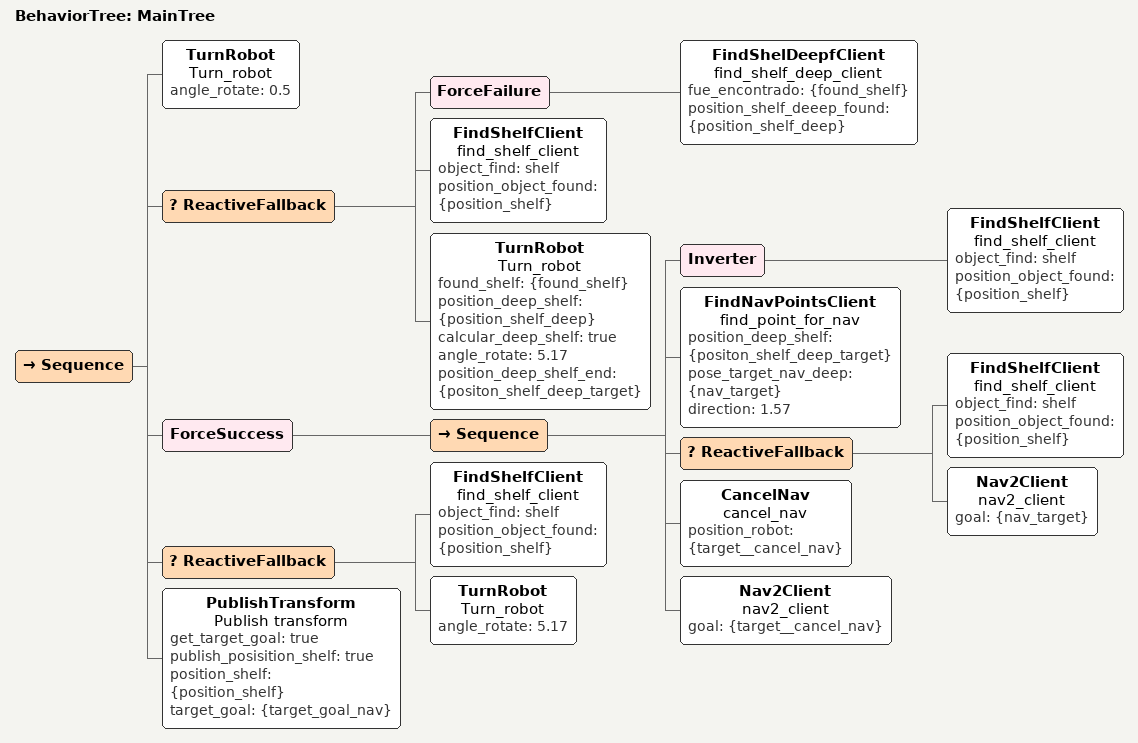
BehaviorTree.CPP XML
<root BTCPP_format="4">
    <BehaviorTree ID="MainTree">
        <Sequence>
            <!-- Busco el shelf con deep -->
            <TurnRobot name = "Turn_robot" angle_rotate="0.5"/>
            <ReactiveFallback>
                <ForceFailure>
                    <FindShelDeepfClient name = "find_shelf_deep_client"  fue_encontrado = "{found_shelf}" position_shelf_deeep_found="{position_shelf_deep}"/>
                </ForceFailure>
                <FindShelfClient name = "find_shelf_client" object_find= "shelf" position_object_found="{position_shelf}"/>
                <TurnRobot name = "Turn_robot" found_shelf = "{found_shelf}" position_deep_shelf ="{position_shelf_deep}" calcular_deep_shelf = "true" angle_rotate="5.17" position_deep_shelf_end="{positon_shelf_deep_target}"/>
            </ReactiveFallback>
            <!-- Giro hacia la direcion del shelf para actualizar mapa de costos -->
            <!--AligtShelf name="alig_shelf"/-->
            <!-- Busco puntos de navegacion  si no encontre ningun shelf-->
            <ForceSuccess>
                <Sequence>
                    <Inverter>
                        <FindShelfClient name = "find_shelf_client" object_find= "shelf" position_object_found="{position_shelf}"/>
                    </Inverter>
                    <FindNavPointsClient name = "find_point_for_nav" position_deep_shelf="{positon_shelf_deep_target}" pose_target_nav_deep = "{nav_target}" direction="1.57"/>
                    <!-- Navego hasta el punto o encontrar el shelf -->
                    <ReactiveFallback>
                        <FindShelfClient name = "find_shelf_client" object_find= "shelf" position_object_found="{position_shelf}"/>
                        <Nav2Client name = "nav2_client" goal= "{nav_target}" />
                    </ReactiveFallback>
                    <!-- Cancelo la navegacion -->
                    <CancelNav name = "cancel_nav" position_robot="{target__cancel_nav}"/>
                    <Nav2Client name = "nav2_client" goal= "{target__cancel_nav}" />
                </Sequence>
            </ForceSuccess>

            <!-- Find shelf para confirmar y publico la tranaformacion, tambien envio la posicion a la web-->
            <ReactiveFallback>
                <FindShelfClient name = "find_shelf_client" object_find = "shelf" position_object_found="{position_shelf}"/>
                <TurnRobot name = "Turn_robot" angle_rotate="5.17"/>
            </ReactiveFallback>
            <PublishTransform name = "Publish transform" get_target_goal="true" publish_posisition_shelf="true" position_shelf="{position_shelf}" target_goal= "{target_goal_nav}"/>
        </Sequence>
    </BehaviorTree>
</root>
